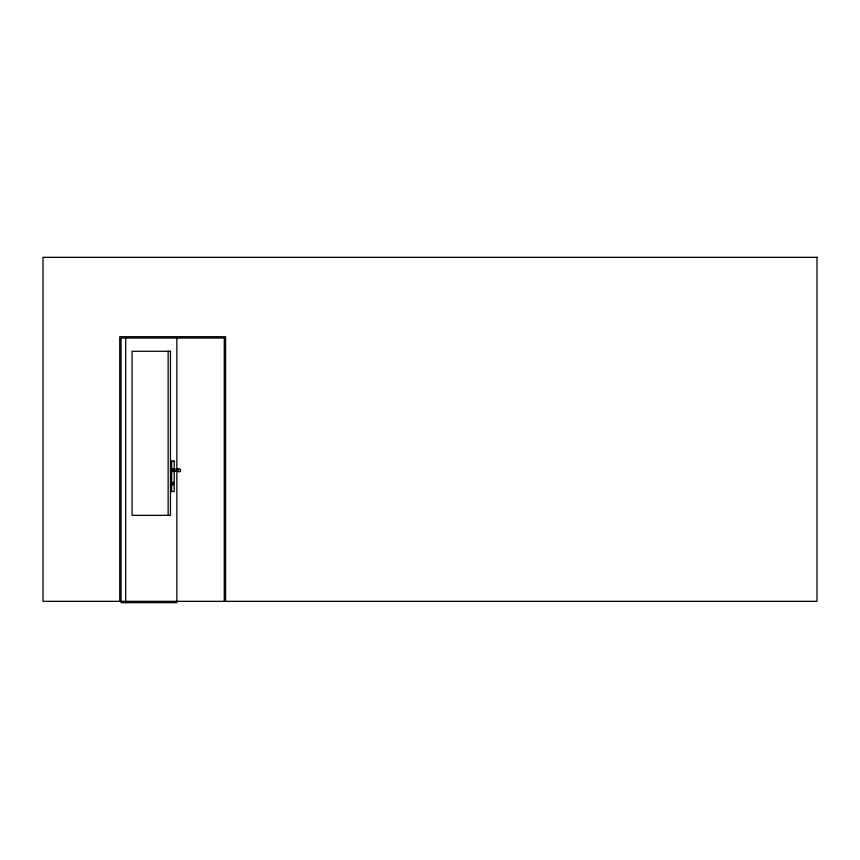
<?xml version="1.0" encoding="UTF-8"?>
<svg xmlns="http://www.w3.org/2000/svg" width="860" height="860" viewBox="0 0 860 860"><rect width="100%" height="100%" fill="white"/><g stroke="black" fill="none" stroke-linecap="round" stroke-linejoin="round"><path stroke-width="1.29" d="M171.086 469.033L179.901 469.033A1.322 0.634 -90 0 1 180.535 470.527A1.322 0.634 -90 0 1 179.74 471.635L171.086 470.312L179.74 471.635M225.589 601.333L225.589 336.722L119.733 336.722L119.733 601.333M224.267 601.333L224.267 338.044L121.067 338.044L121.067 602.666L176.848 602.666L176.848 338.044M172.247 469.033L172.247 470.312M171.677 461.089L171.677 491.522M168.141 351.278L168.141 515.333M125.7 338.044L125.7 602.666M173.57 470.7A1.322 0.634 -90 0 1 172.785 471.635A1.322 0.634 -90 0 1 172.333 470.012M172.785 469.076A1.322 0.634 -90 0 1 173.118 469.076M178.579 471.635A1.322 0.634 -90 0 1 178.127 470.7M178.579 469.076A1.322 0.634 -90 0 1 178.74 469.033M817 257.333L43 257.333L43 601.333L817 601.333L817 257.333M170.452 351.278L132.085 351.278L132.085 515.333L170.452 515.333L170.452 351.278M174.225 461.089L171.097 461.089L171.097 491.522L174.225 491.522L174.225 461.089M173.139 482.213L172.817 484.857L173.139 482.213"/></g></svg>
